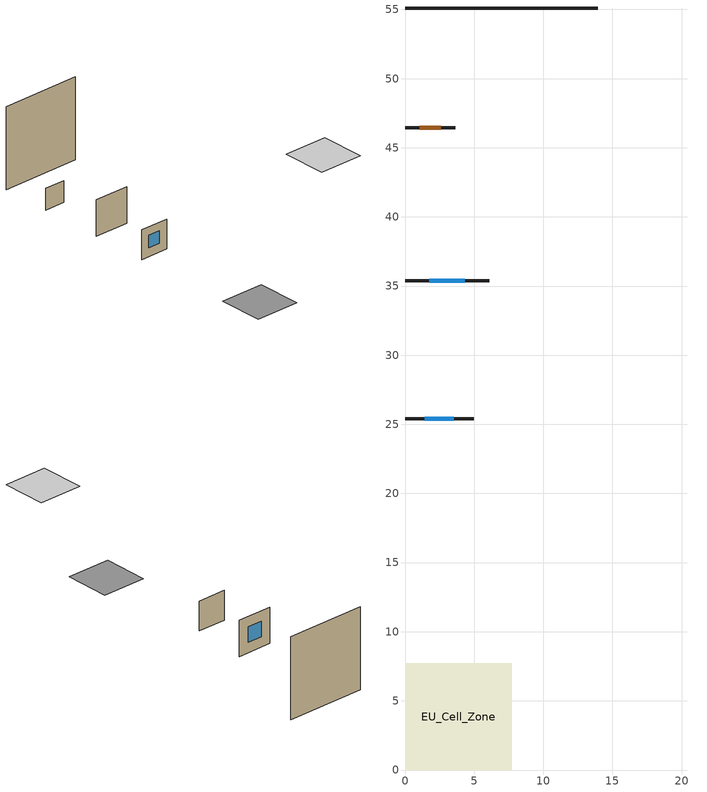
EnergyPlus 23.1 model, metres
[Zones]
EU_Cell_Zone
 floor othersidecoefficients (EU_IT.MidClim.TH.05.Gen.ReEx.001.001_floor_1_Construction): 0,0 7.71,0 7.71,7.71 0,7.71 z0
 wall outside (EU_IT.MidClim.TH.05.Gen.ReEx.001.001_wall_1_north_1_Construction): 0,25.42 4.96,25.42 z0:4.96
 wall outside (EU_IT.MidClim.TH.05.Gen.ReEx.001.001_wall_1_south_2_Construction): 6.08,35.38 0,35.38 z0:6.08
 wall outside (EU_IT.MidClim.TH.05.Gen.ReEx.001.001_wall_1_south_3_Construction): 3.65,46.46 0,46.46 z0:3.65
 wall othersidecoefficients (EU_IT.MidClim.TH.05.Gen.ReEx.001.001_thermal_bridge_Construction): 13.92,55.11 0,55.11 z0:13.92
 window (EU_IT.MidClim.TH.05.Gen.ReEx.001.001_window_north_1_Construction): 1.43,25.42 3.54,25.42 z1.43:3.54
 window (EU_IT.MidClim.TH.05.Gen.ReEx.001.001_window_south_2_Construction): 4.33,35.38 1.75,35.38 z1.75:4.33
 door (EU_IT.MidClim.TH.05.Gen.ReEx.001.001_door_south_3_Construction): 2.6,46.46 1.05,46.46 z1.05:2.6
 ceiling othersidecoefficients (EU_IT.MidClim.TH.05.Gen.ReEx.001.001_roof_1_Construction): 12.71,0 20.42,0 20.42,7.71 12.71,7.71 z20
[Building]
EU Step8 Campaign Cell: North Axis=0; Terrain=City; Solar Distribution=FullExterior
[Site:Location]
Bologna: Latitude=44.5; Longitude=11.25; Time Zone=1; Elevation=37
[SizingPeriod:WeatherFileDays]
AnnualSizingPeriod: Begin Month=1; Begin Day of Month=1; End Month=12; End Day of Month=31; Use Weather File Daylight Saving Period=No; Use Weather File Rain and Snow Indicators=No
[MATERIAL]
EU_InternalMass_Material: Roughness=MediumRough; Thickness=0.1; Conductivity=1; Density=1800; Specific Heat=900; Thermal Absorptance=0.9; Solar Absorptance=0.7; Visible Absorptance=0.7
[MATERIAL:NOMASS] Roughness=MediumRough; Thermal Absorptance=0.9; Solar Absorptance=0.7; Visible Absorptance=0.7
Name | Thermal Resistance
EU_IT.MidClim.TH.05.Gen.ReEx.001.001_floor_1_NoMass | 0.616842
EU_IT.MidClim.TH.05.Gen.ReEx.001.001_roof_1_NoMass | 0.666856
EU_IT.MidClim.TH.05.Gen.ReEx.001.001_wall_1_north_1_NoMass; EU_IT.MidClim.TH.05.Gen.ReEx.001.001_wall_1_south_2_NoMass; EU_IT.MidClim.TH.05.Gen.ReEx.001.001_wall_1_south_3_NoMass | 0.979115
EU_IT.MidClim.TH.05.Gen.ReEx.001.001_door_south_3_NoMass | 0.411228
EU_IT.MidClim.TH.05.Gen.ReEx.001.001_thermal_bridge_NoMass | 12.3368
[WINDOWMATERIAL:SIMPLEGLAZINGSYSTEM] UFactor=3.97184; Solar Heat Gain Coefficient=0.85; Visible Transmittance=0.85
EU_IT.MidClim.TH.05.Gen.ReEx.001.001_window_north_1_SimpleGlazing; EU_IT.MidClim.TH.05.Gen.ReEx.001.001_window_south_2_SimpleGlazing
[CONSTRUCTION]
EU_IT.MidClim.TH.05.Gen.ReEx.001.001_floor_1_Construction: EU_IT.MidClim.TH.05.Gen.ReEx.001.001_floor_1_NoMass
EU_IT.MidClim.TH.05.Gen.ReEx.001.001_roof_1_Construction: EU_IT.MidClim.TH.05.Gen.ReEx.001.001_roof_1_NoMass
EU_IT.MidClim.TH.05.Gen.ReEx.001.001_wall_1_north_1_Construction: EU_IT.MidClim.TH.05.Gen.ReEx.001.001_wall_1_north_1_NoMass
EU_IT.MidClim.TH.05.Gen.ReEx.001.001_window_north_1_Construction: EU_IT.MidClim.TH.05.Gen.ReEx.001.001_window_north_1_SimpleGlazing
EU_IT.MidClim.TH.05.Gen.ReEx.001.001_wall_1_south_2_Construction: EU_IT.MidClim.TH.05.Gen.ReEx.001.001_wall_1_south_2_NoMass
EU_IT.MidClim.TH.05.Gen.ReEx.001.001_window_south_2_Construction: EU_IT.MidClim.TH.05.Gen.ReEx.001.001_window_south_2_SimpleGlazing
EU_IT.MidClim.TH.05.Gen.ReEx.001.001_wall_1_south_3_Construction: EU_IT.MidClim.TH.05.Gen.ReEx.001.001_wall_1_south_3_NoMass
EU_IT.MidClim.TH.05.Gen.ReEx.001.001_door_south_3_Construction: EU_IT.MidClim.TH.05.Gen.ReEx.001.001_door_south_3_NoMass
EU_IT.MidClim.TH.05.Gen.ReEx.001.001_thermal_bridge_Construction: EU_IT.MidClim.TH.05.Gen.ReEx.001.001_thermal_bridge_NoMass
EU_InternalMass_Construction: EU_InternalMass_Material
[ZONE]
EU_Cell_Zone: Type=1; Multiplier=1; Ceiling Height=2.10337; Volume=374.4; Floor Area=89; Part of Total Floor Area=Yes
[INTERNALMASS]
EU_Cell_Zone_EU_InternalMass: Construction=EU_InternalMass_Construction; Zone or ZoneList=EU_Cell_Zone; Surface Area=89
[SURFACEPROPERTY:OTHERSIDECOEFFICIENTS] Combined ConvectiveRadiative Film Coefficient=0; Constant Temperature=0; Constant Temperature Coefficient=0; Ground Temperature Coefficient=0; Wind Speed Coefficient=0; Sinusoidal Variation of Constant Temperature Coefficient=No; Period of Sinusoidal Variation=24; Previous Other Side Temperature Coefficient=0
Name | External DryBulb Temperature Coefficient | Zone Air Temperature Coefficient
EU_IT.MidClim.TH.05.Gen.ReEx.001.001_floor_1_b0.5 | 0.5 | 0.5
EU_IT.MidClim.TH.05.Gen.ReEx.001.001_roof_1_b1; EU_IT.MidClim.TH.05.Gen.ReEx.001.001_wall_1_north_1_b1; EU_IT.MidClim.TH.05.Gen.ReEx.001.001_wall_1_south_2_b1; EU_IT.MidClim.TH.05.Gen.ReEx.001.001_wall_1_south_3_b1; EU_IT.MidClim.TH.05.Gen.ReEx.001.001_thermal_bridge_b1 | 1 | 0
[OTHEREQUIPMENT]
EU_Step8_InternalGain_it__IT.MidClim.TH.05.Gen.ReEx.001.001__f100_f100: Fuel Type=Electricity; Zone or ZoneList or Space or SpaceList=EU_Cell_Zone; Schedule=EU_Step8_GainSchedule_it__IT.MidClim.TH.05.Gen.ReEx.001.001__f100_f100; Design Level Calculation Method=Watts/Area; Power per Zone Floor Area=1; Fraction Latent=0; Fraction Radiant=0; Fraction Lost=0; Carbon Dioxide Generation Rate=0; EndUse Subcategory=EU_Step8_InternalGains
[ZONEVENTILATION:DESIGNFLOWRATE]
EU_ConstantAir_EU_Cell_Zone: Zone or ZoneList or Space or SpaceList=EU_Cell_Zone; Schedule=EU_AlwaysOn; Design Flow Rate Calculation Method=AirChanges/Hour; Air Changes per Hour=0.648464; Ventilation Type=Natural; Fan Pressure Rise=0; Fan Total Efficiency=1; Constant Term Coefficient=1; Temperature Term Coefficient=0; Velocity Term Coefficient=0; Velocity Squared Term Coefficient=0; Minimum Indoor Temperature=-100; Maximum Indoor Temperature=100; Delta Temperature=-100; Minimum Outdoor Temperature=-100; Maximum Outdoor Temperature=100; Maximum Wind Speed=40
[HVACTEMPLATE:THERMOSTAT]
EU_HeatOnly_EU_Cell_Zone: Constant Heating Setpoint=20; Constant Cooling Setpoint=50
[HVACTEMPLATE:ZONE:IDEALLOADSAIRSYSTEM]
EU_Cell_Zone: Template Thermostat=EU_HeatOnly_EU_Cell_Zone; System Availability Schedule=EU_AlwaysOn; Maximum Heating Supply Air Temperature=50; Minimum Cooling Supply Air Temperature=13; Maximum Heating Supply Air Humidity Ratio=0.0156; Minimum Cooling Supply Air Humidity Ratio=0.0077; Heating Limit=NoLimit; Cooling Limit=NoLimit; Heating Availability Schedule=EU_AlwaysOn; Cooling Availability Schedule=EU_CoolingOff; Dehumidification Control Type=ConstantSensibleHeatRatio; Cooling Sensible Heat Ratio=0.7; Dehumidification Setpoint=60; Humidification Control Type=None; Humidification Setpoint=30; Outdoor Air Method=None; Outdoor Air Flow Rate per Person=0.00944; Outdoor Air Flow Rate per Zone Floor Area=0; Outdoor Air Flow Rate per Zone=0; Demand Controlled Ventilation Type=None; Outdoor Air Economizer Type=NoEconomizer; Heat Recovery Type=None; Sensible Heat Recovery Effectiveness=0.7; Latent Heat Recovery Effectiveness=0.65
[SIZING:ZONE]
EU_Cell_Zone: Zone Cooling Design Supply Air Temperature Input Method=SupplyAirTemperature; Zone Cooling Design Supply Air Temperature=13; Zone Heating Design Supply Air Temperature Input Method=SupplyAirTemperature; Zone Heating Design Supply Air Temperature=50; Zone Cooling Design Supply Air Humidity Ratio=0.008; Zone Heating Design Supply Air Humidity Ratio=0.008; Cooling Design Air Flow Method=DesignDay; Cooling Design Air Flow Rate=0; Cooling Minimum Air Flow per Zone Floor Area=0.000762; Cooling Minimum Air Flow=0; Cooling Minimum Air Flow Fraction=0.2; Heating Design Air Flow Method=DesignDay; Heating Design Air Flow Rate=0; Heating Maximum Air Flow per Zone Floor Area=0.002032; Heating Maximum Air Flow=0.141576; Heating Maximum Air Flow Fraction=0.3; Account for Dedicated Outdoor Air System=No; Dedicated Outdoor Air System Control Strategy=NeutralSupplyAir; Dedicated Outdoor Air Low Setpoint Temperature for Design=autosize; Dedicated Outdoor Air High Setpoint Temperature for Design=autosize; Zone Load Sizing Method=Sensible Load Only No Latent Load; Zone Latent Cooling Design Supply Air Humidity Ratio Input Method=HumidityRatioDifference; Zone Cooling Design Supply Air Humidity Ratio Difference=0.005; Zone Latent Heating Design Supply Air Humidity Ratio Input Method=HumidityRatioDifference; Zone Humidification Design Supply Air Humidity Ratio Difference=0.005
[SCHEDULE:CONSTANT]
Name | Hourly Value
EU_AlwaysOn | 1
EU_CoolingOff | 0
[SCHEDULE:FILE]
EU_Step8_GainSchedule_it__IT.MidClim.TH.05.Gen.ReEx.001.001__f100_f100: File=C:\Users\o_iseri\Desktop\OpenUBEM\openubem\outputs\eu_certified_rerun_2026-08-28\rep1\schedules\it__IT.MidClim.TH.05.Gen.ReEx.001.001__f100.csv; Column Number=1; Rows to Skip at Top=0; Number of Hours of Data=8760; Column Separator=Comma; Interpolate to Timestep=No; Minutes per Item=60; Adjust Schedule for Daylight Savings=Yes
